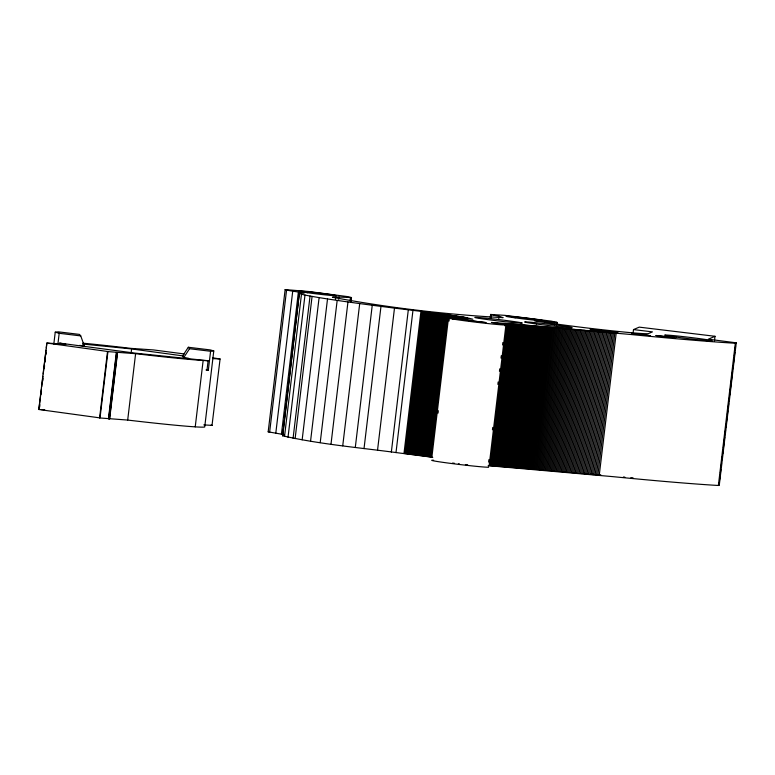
<?xml version="1.0" encoding="UTF-8"?>
<svg xmlns="http://www.w3.org/2000/svg" width="775" height="775" viewBox="0 0 775 775"><rect width="100%" height="100%" fill="white"/><g stroke="black" fill="none" stroke-linecap="round" stroke-linejoin="round"><path stroke-width="1.16" d="M38.789 409.452L46.82 343.063L65.846 344.245L59.491 343.102L135.15 353.138L208.117 360.733L206.983 370.218L207.497 370.237L208.32 370.237L210.587 351.269L213.774 350.939L204.736 426.793A79.864 2.373 6.8 0 1 127.691 420.069L101.293 418.074L38.789 409.5M38.905 409.442L41.395 389.292M41.676 386.919L42.945 376.253M43.235 373.879L46.054 350.174M46.345 347.81L46.907 343.063L109.207 351.705L135.606 353.691A79.864 2.373 6.8 0 0 203.147 360.482L208.117 360.733M39.641 407.078L39.922 404.705M41.201 394.039L41.482 391.666M42.751 381L43.032 378.626M44.311 367.96L44.592 365.597M45.018 362.041L45.299 359.668M45.861 354.921L46.142 352.557M53.824 344.032L55.238 332.184L58.338 331.845L79.476 334.403L80.745 335.904L84.349 345.96L79.612 345.388M57.922 343.974L59.191 333.298L55.238 332.184M99.597 417.87L107.512 351.492M100.023 417.919L107.938 351.55M108.442 418.829L116.357 352.451M108.713 418.849L116.628 352.48M109.44 418.907L117.354 352.528M109.653 418.917L117.567 352.548M131.188 352.499L131.614 348.944L183.384 355.948M127.691 420.069L135.606 353.691M195.232 426.86L203.147 360.482M203.825 424.894L212.021 425.388L220.081 358.99L212.941 358.602M283.805 434.581L268.179 431.83L285.142 289.598L308.498 291.478L347.5 296.602L351.492 297.571L350.92 302.347M269.603 432.343L286.566 290.112L285.142 289.598M275.764 433.419L292.727 291.187L286.566 290.112M281.422 434.262L298.375 292.03L292.727 291.187M298.375 292.03L304.343 292.843L299.344 293.134L282.633 435.812C321.412 444.559 361.295 447.766 400.656 453.172A56.391 1.676 6.8 0 1 403.978 453.569L432.77 457.318M282.633 435.812L299.344 293.134M284.522 436.461L301.475 294.229L299.596 293.58M288.019 437.284L304.982 295.052L301.475 294.229M293.086 438.272L310.048 296.04L304.982 295.052M295.11 438.64L312.073 296.408L310.048 296.04M302.153 439.842L319.106 297.61L312.073 296.408M310.552 441.178L327.515 298.947L319.106 297.61M335.41 299.305L335.701 296.912L351.492 297.571M320.211 442.632L337.173 300.4L327.515 298.947M338.723 299.412L339.004 297.019M330.993 444.182L347.956 301.959L337.173 300.4M350.029 301.262L350.455 297.677M350.852 302.26L351.424 297.484M342.734 445.809L359.697 303.577L347.956 301.959M355.289 447.495L372.252 305.263L359.697 303.577M364.017 448.628L380.98 306.396L372.252 305.263M377.522 450.343L394.485 308.111L380.98 306.396M391.346 452.048L408.309 309.816L394.485 308.111M395.996 452.61L412.959 310.378M403.978 453.569L420.941 311.337A56.391 1.676 6.8 0 0 417.609 310.94L408.309 309.816M405.083 453.704L422.046 311.472L420.941 311.337M406.187 453.84L423.14 311.608L422.046 311.472M407.282 453.976L424.245 311.744L423.14 311.608M408.386 454.111L425.339 311.879L424.245 311.744M409.481 454.247L426.434 312.015L425.339 311.879M410.566 454.382L427.529 312.151L426.434 312.015M411.651 454.518L428.614 312.286L427.529 312.151M412.736 454.654L429.699 312.422L428.614 312.286M413.811 454.789L430.774 312.558L429.699 312.422M414.887 454.925L431.849 312.693L430.774 312.558M415.952 455.061L432.915 312.829L431.849 312.693M417.008 455.196L433.971 312.964L432.915 312.829M418.064 455.332L435.027 313.1L433.971 312.964M419.11 455.468L436.063 313.236L435.027 313.1M420.147 455.603L437.11 313.371L436.063 313.236M421.174 455.739L438.137 313.507L437.11 313.371M422.201 455.874L439.154 313.642L438.137 313.507M423.208 456.01L440.171 313.778L439.154 313.642M424.216 456.146L441.178 313.914L440.171 313.778M425.204 456.281L442.167 314.049L441.178 313.914M426.192 456.407L443.155 314.175L442.167 314.049M427.17 456.543L444.123 314.311L443.155 314.175M428.129 456.669L445.092 314.447L444.123 314.311M429.079 456.804L446.042 314.573L445.092 314.447M430.018 456.93L446.981 314.698L446.042 314.573M430.948 457.066L447.911 314.834L446.981 314.698M431.869 457.192L448.832 314.96L447.911 314.834M438.049 413.094L438.33 410.702M449.016 321.063L449.733 315.086L448.832 314.96M450.333 317.605L450.624 315.212L449.733 315.086M451.215 317.731L451.505 315.338L450.624 315.212M452.077 317.847L452.368 315.464L451.505 315.338M452.784 319.174L453.22 315.58L452.368 315.464M453.627 319.29L454.053 315.706L453.22 315.58M454.441 319.407L454.877 315.822L454.053 315.706M455.39 318.331L455.681 315.948L454.877 315.822M456.184 318.457L456.475 316.064L455.681 315.948M456.959 318.573L457.25 316.181L456.475 316.064M457.725 318.68L458.006 316.297L457.25 316.181M458.461 318.796L458.752 316.403L458.006 316.297M459.197 318.912L459.478 316.52L458.752 316.403M459.904 319.019L460.185 316.626L459.478 316.52M460.602 319.126L460.883 316.733L460.185 316.626M461.27 319.232L461.561 316.849L460.883 316.733M461.929 319.339L462.22 316.946L461.561 316.849M462.578 319.445L462.859 317.052L462.22 316.946M463.198 319.542L463.479 317.159L462.859 317.052M463.799 319.649L464.089 317.256L463.479 317.159M464.39 319.746L464.671 317.353L464.089 317.256M464.952 319.843L465.242 317.45L464.671 317.353M465.504 319.939L465.785 317.547L465.242 317.45M466.037 320.027L466.317 317.634L465.785 317.547M466.54 320.114L466.831 317.731L466.317 317.634M467.034 320.201L466.831 317.731M490.207 318.031L490.633 314.447L504.893 315.347L551.093 321.102L557.022 322.361L556.741 324.754M490.953 318.36L491.379 314.776L490.633 314.447M498.78 318.68L499.071 316.287L491.379 314.776M488.608 462.074L488.889 459.682M492.454 429.796L492.745 427.412M497.87 384.381L498.16 381.988M499.439 371.235L499.73 368.842M501.008 358.089L501.289 355.696M502.578 344.943L502.859 342.55M504.854 325.82L505.145 323.427L630.027 334.432A333.415 9.891 6.8 0 0 735.33 343.248L736.25 342.831L719.287 485.063L718.377 485.479A333.415 9.891 6.8 0 1 613.073 476.664L488.182 465.659M489.132 465.727L506.094 323.495M490.091 465.794L507.053 323.572M491.059 465.872L508.022 323.64M492.028 465.94L508.991 323.718M493.007 466.017L509.96 323.785M493.985 466.095L510.938 323.863M494.963 466.162L511.926 323.931M495.952 466.24L512.914 324.008M496.949 466.317L513.903 324.086M497.947 466.395L514.91 324.163M498.945 466.472L515.908 324.241M499.962 466.55L516.915 324.318M500.97 466.627L517.933 324.396M501.987 466.705L518.95 324.483M503.014 466.792L519.967 324.56M504.041 466.87L521.003 324.638M505.067 466.947L522.03 324.725M506.104 467.034L523.067 324.802M507.15 467.122L524.113 324.89M508.197 467.199L525.159 324.967M509.252 467.286L526.206 325.054M510.308 467.373L527.262 325.142M511.364 467.461L528.327 325.229M512.43 467.538L529.393 325.316M513.505 467.625L530.458 325.403M514.581 467.722L531.534 325.49M515.656 467.809L532.619 325.577M516.741 467.897L533.704 325.665M517.826 467.984L534.789 325.752M518.921 468.071L535.883 325.849M520.025 468.168L536.978 325.936M521.12 468.255L538.083 326.023M522.234 468.352L539.187 326.12M523.338 468.439L540.301 326.217M524.462 468.536L541.415 326.304M525.576 468.633L542.539 326.401M526.709 468.73L543.663 326.498M527.833 468.827L544.796 326.595M528.967 468.914L545.929 326.692M530.11 469.011L547.072 326.788M531.253 469.117L548.216 326.885M532.396 469.214L549.359 326.982M533.549 469.311L550.512 327.079M534.711 469.408L551.674 327.176M535.874 469.514L552.827 327.282M537.036 469.611L553.999 327.379M554.435 324.861L554.716 322.468L557.022 322.361M538.208 469.708L555.162 327.486M556.421 324.87L556.702 322.478M539.381 469.815L556.343 327.583M540.562 469.921L557.516 327.689M541.744 470.018L558.707 327.786M542.926 470.125L559.889 327.893M544.118 470.231L561.081 327.999M545.319 470.338L562.282 328.106M546.52 470.444L563.473 328.213M547.722 470.551L564.684 328.319M548.933 470.657L565.895 328.426M550.143 470.764L567.106 328.532M551.364 470.871L568.327 328.639M552.585 470.977L569.548 328.745M553.805 471.093L570.768 328.862M555.036 471.2L571.998 328.968M556.276 471.316L573.229 329.084M557.516 471.423L574.469 329.191M558.756 471.539L575.718 329.307M560.005 471.646L576.958 329.414M561.255 471.762L578.208 329.53M562.505 471.878L579.467 329.646M563.764 471.994L580.727 329.762M565.033 472.111L581.986 329.879M566.292 472.227L583.255 329.995M567.562 472.343L584.524 330.111M568.84 472.459L585.803 330.228M570.119 472.576L587.082 330.344M571.408 472.692L588.361 330.46M572.686 472.808L589.649 330.576M573.984 472.934L590.938 330.702M575.273 473.05L592.236 330.818M576.571 473.176L593.534 330.944M577.879 473.293L594.842 331.061M579.187 473.418L596.14 331.187M580.494 473.535L597.457 331.312M581.812 473.661L598.765 331.429M583.129 473.787L600.092 331.555M584.447 473.912L601.41 331.681M585.774 474.038L602.737 331.807M587.101 474.164L604.064 331.933M588.438 474.29L605.401 332.058M589.775 474.416L606.738 332.184M591.122 474.542L608.075 332.31M592.458 474.668L609.421 332.436M593.815 474.794L610.768 332.572M595.161 474.93L612.124 332.698M596.518 475.056L613.48 332.824M597.874 475.191L614.837 332.959M599.24 475.317L616.202 333.085M633.078 333.173L633.504 329.588L639.23 327.137L715.015 336.292L714.443 341.068M718.377 485.479L735.33 343.248M719.258 482.573L719.287 485.063M719.549 480.18L720.12 475.395M720.401 473.012L720.827 469.418M721.118 467.034L721.544 463.45M721.971 459.856L722.397 456.272M722.688 453.888L723.114 450.294M723.395 447.911L723.966 443.126M724.247 440.733L724.673 437.148M724.964 434.765L725.536 429.98M725.817 427.587L726.243 424.002M726.533 421.61L727.105 416.834M727.386 414.441L727.812 410.857M728.103 408.464L728.665 403.688M728.955 401.295L729.382 397.711M729.663 395.318L730.951 384.565M731.232 382.172L732.52 371.419M732.801 369.026L733.227 365.442M733.518 363.049L734.08 358.263M734.371 355.88L734.797 352.286M735.078 349.903L735.514 346.318M213.774 350.939L210.306 349.922L188.315 347.258L182.454 356.171L183.685 357.643L188.422 358.215M183.685 357.643L189.555 348.731L210.587 351.269M600.77 474.746L598.658 474.688M715.015 336.292L708.34 339.198L736.25 342.831M656.008 335.488L674.967 337.755L656.008 335.517M268.179 431.83L269.167 431.752M335.701 296.912L332.446 297.222C388.585 307.859 446.061 314.505 503.13 317.663L499.071 316.287M41.094 409.549L44.698 409.781M554.716 322.468L534.392 320.627A60.072 1.782 6.8 0 0 599.666 329.443A60.072 1.782 6.8 0 0 648.423 333.589L652.453 331.874L633.504 329.588M505.145 323.427L491.427 322.448A28.656 0.853 6.8 0 1 500.97 324.793A28.656 0.853 6.8 0 1 460.36 320.182A28.656 0.853 6.8 0 1 455.07 318.322A56.391 1.676 6.8 0 0 458.19 318.593L472.847 319.213L467.315 317.818M467.645 464.806L465.387 464.613M630.782 477.797L633.02 477.787M82.828 344.032L131.614 348.944M593.098 474.174L590.569 473.903M624.873 477.177L623.381 477.003M59.191 333.298L80.745 335.904M206.014 369.956L208.32 370.237M459.478 463.963L458.364 463.828M584.137 473.147L584.67 473.215M184.45 353.981L153.431 349.922L131.149 348.392A79.864 2.373 6.8 0 0 82.809 343.18M212.757 357.817L220.081 358.97M454.547 463.334L452.571 463.043M211.052 425.088L212.166 425.339M188.315 347.258L189.555 348.731M83.08 344.458L84.349 345.96M488.357 466.957A28.656 0.853 6.8 0 1 456.95 464.186A28.656 0.853 6.8 0 1 433.642 460.243M282.468 433.7A19.113 0.572 6.8 0 1 282.032 433.613M590.24 329.191L617.752 332.494L590.24 329.191M467.18 320.317L486.099 322.594L467.218 320.308M631.46 333.405L650.38 335.682L631.557 333.395M486.652 319.465A23.88 0.707 6.8 0 0 522.369 323.117A23.88 0.707 6.8 0 0 486.952 318.263A23.88 0.707 6.8 0 0 486.652 319.465M536.407 323.989A23.88 0.707 6.8 0 0 572.134 327.631A23.88 0.707 6.8 0 0 536.707 322.787A23.88 0.707 6.8 0 0 536.407 323.989M676.439 337.125A23.88 0.707 6.8 0 0 712.157 340.767A23.88 0.707 6.8 0 0 676.74 335.924A23.88 0.707 6.8 0 0 676.439 337.125M515.094 317.847A19.113 0.572 6.8 0 0 543.866 320.792A19.113 0.572 6.8 0 0 515.724 316.927A19.113 0.572 6.8 0 0 515.094 317.847M307.549 292.737A19.113 0.572 6.8 0 0 336.321 295.692A19.113 0.572 6.8 0 0 308.188 291.826A19.113 0.572 6.8 0 0 307.549 292.737"/></g></svg>
